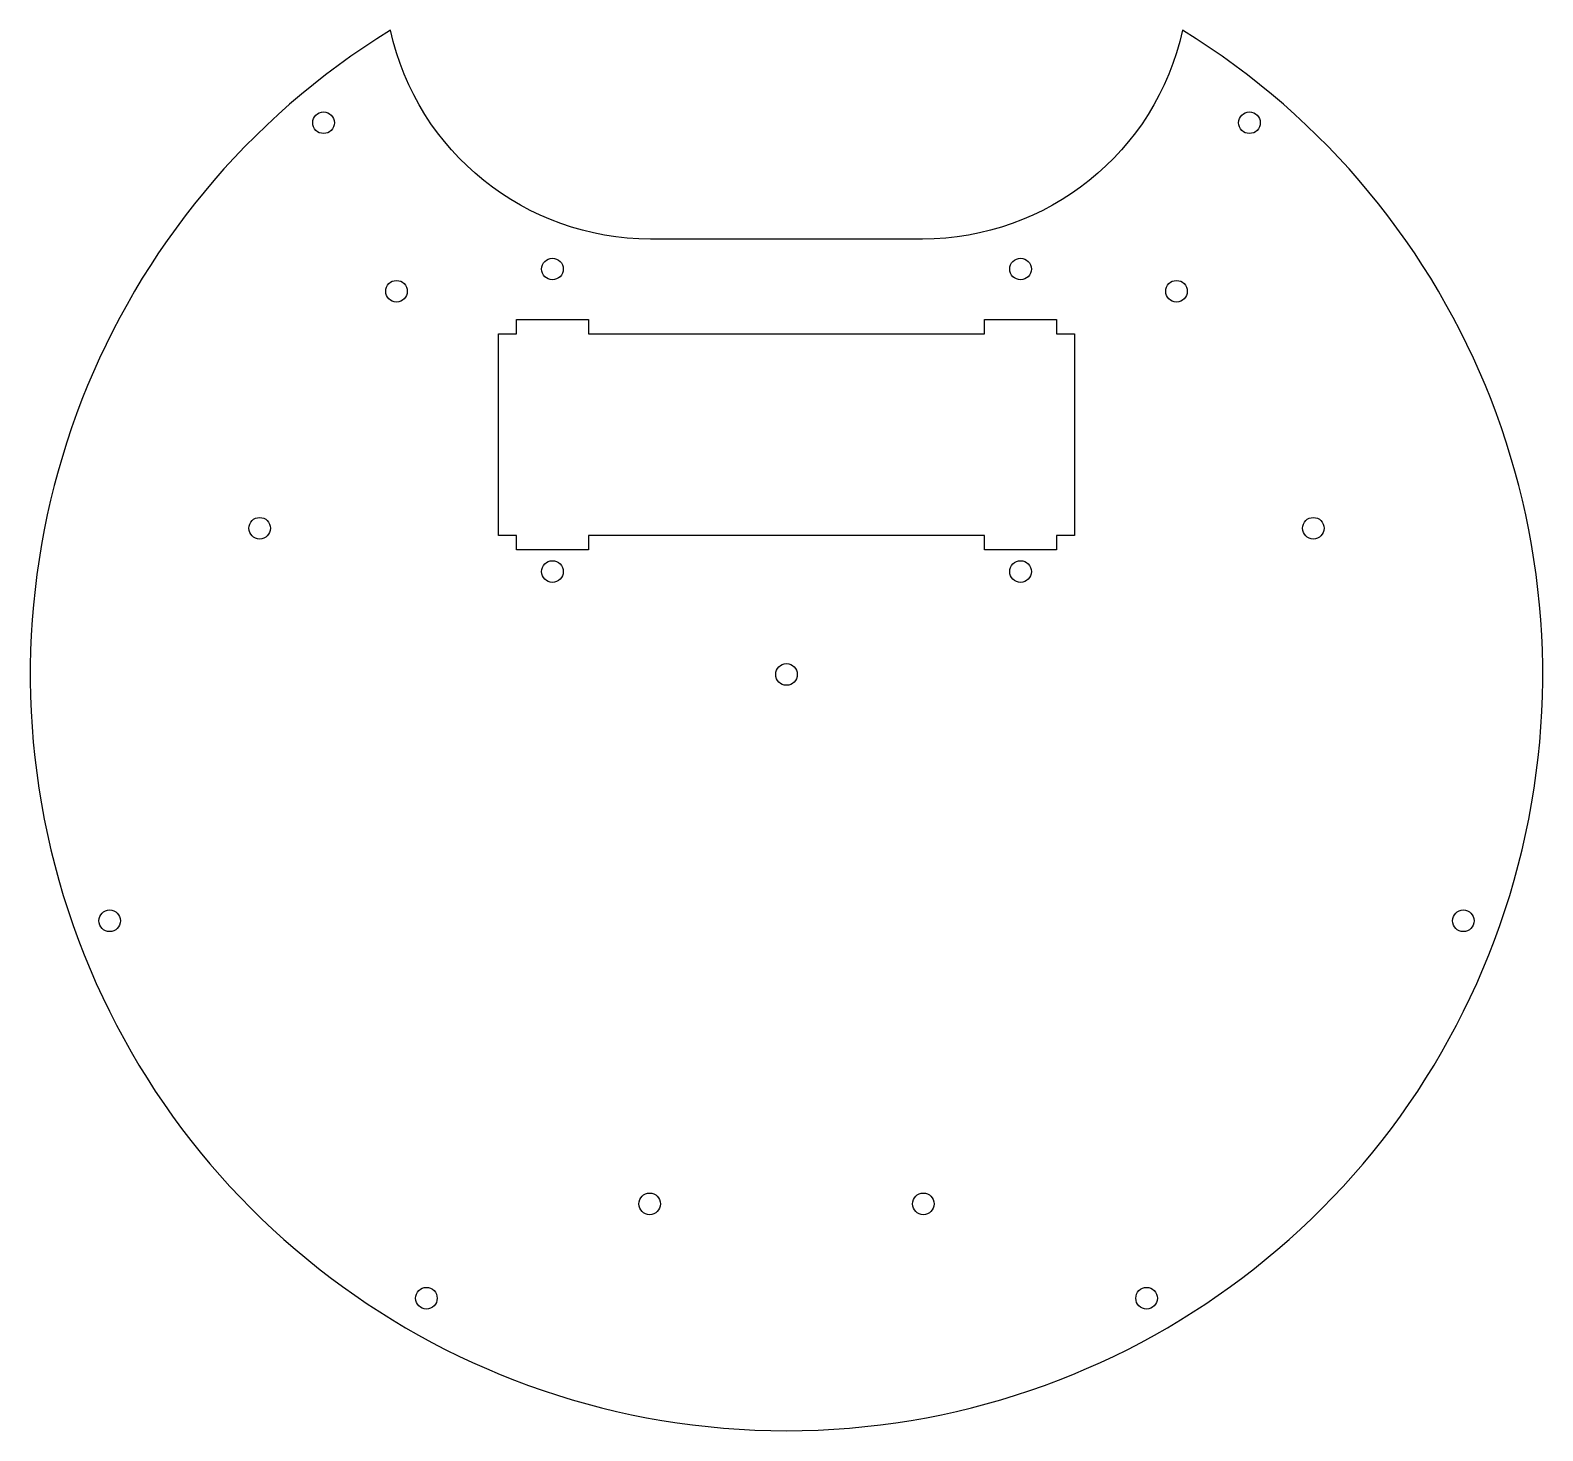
# Model space of a CAD drawing. Header units: millimetres. Extents: x -105 to 105, y -105 to 89.
import ezdxf

# ---------------------------------------------------------------- set-up
doc = ezdxf.new("R2010")
doc.units = ezdxf.units.MM

msp = doc.modelspace()

# ---------------------------------------------------------------- linework, layer by layer
msp.add_lwpolyline([(-55, 89.44, 3.535103), (55, 89.44, -0.351714), (18.88, 60.45), (-18.88, 60.45, -0.351722)], format="xyb", close=True)
msp.add_lwpolyline([(-37.5, 19.29), (-40, 19.29), (-40, 47.29), (-37.5, 47.29), (-37.5, 49.29), (-27.5, 49.29), (-27.5, 47.29), (27.5, 47.29), (27.5, 49.29), (37.5, 49.29), (37.5, 47.29), (40, 47.29), (40, 19.29), (37.5, 19.29), (37.5, 17.29), (27.5, 17.29), (27.5, 19.29), (-27.5, 19.29), (-27.5, 17.29), (-37.5, 17.29)], close=True)
for centre in [(-64.28, 76.6), (64.28, 76.6), (-32.5, 56.29), (32.5, 56.29), (-54.15, 53.2), (54.15, 53.2), (-73.15, 20.3), (73.15, 20.3), (-32.5, 14.29), (32.5, 14.29), (0, 0), (-93.97, -34.2), (93.97, -34.2), (-19, -73.5), (19, -73.5), (-50, -86.6), (50, -86.6)]:
    msp.add_circle(centre, 1.5)

doc.saveas('drawing.dxf')
